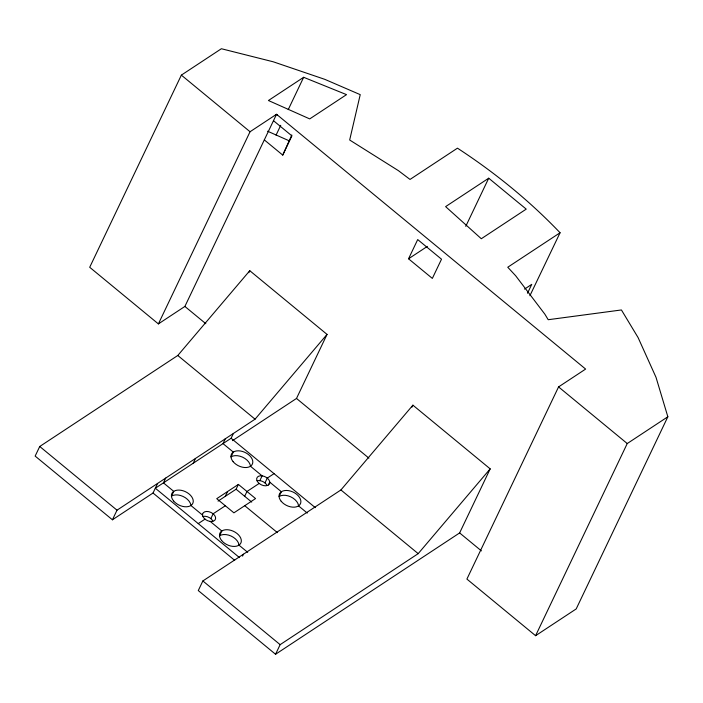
<?xml version="1.0" encoding="UTF-8"?>
<svg xmlns="http://www.w3.org/2000/svg" width="703" height="703" viewBox="0 0 703 703"><rect width="100%" height="100%" fill="white"/><g stroke="black" fill="none" stroke-linecap="round" stroke-linejoin="round"><path stroke-width="1.05" d="M264.319 139.906L282.747 155.099L291.798 134.994M181.356 75.124L89.703 267.281L158.386 323.907L184.88 306.446L276.534 114.281L585.625 369.075L558.56 386.914L466.906 579.079L535.589 635.697L576.196 608.93L667.85 416.774L656.013 377.309L638.104 337.607L621.426 309.953L548.199 319.716L544.869 314.188L515.686 275.787L507.759 267.237L560.071 232.755C529.421 200.671 494.604 172.411 457.46 148.166L410.025 179.441L398.408 170.653L349.672 140.011L360.226 94.641L324.795 79.342L273.265 61.802L221.383 48.735L181.356 75.124L250.048 131.742L276.534 114.281M232.482 440.649L296.499 398.452L327.044 334.4L249.776 270.699L177.789 355.481L39.737 446.484L35.15 456.089L112.427 519.789L153.026 493.023L157.613 483.418M158.386 323.907L250.048 131.742M276.059 135.143L280.734 125.345M288.221 109.65L303.652 77.295L346.535 94.633L309.724 118.904L268.432 100.511L303.652 77.295M282.747 155.099L291.912 135.881L273.485 120.688M112.427 519.789L117.006 510.185L255.057 419.181L327.044 334.4M248.827 272.676L249.776 270.699M165.732 478.058L163.439 482.864L173.746 491.362L171.453 496.16A11.582 7.443 25.5 0 1 183 496.415A11.582 7.443 25.5 0 1 190.891 505.088M193.22 463.233L195.504 458.435M225.285 438.804L222.992 443.611L233.299 452.099L231.006 456.906A11.582 7.443 25.5 0 1 242.553 457.152A11.582 7.443 25.5 0 1 250.444 465.834M239.495 557.611L155.319 488.216L231.111 438.259L233.405 433.452M210.847 518.594L213.141 513.796L225.32 505.765M225.268 496.353L227.561 491.546M218.053 501.107L236.094 489.218L238.387 484.411L255.558 498.568L233.906 512.839L216.735 498.682L238.387 484.411M202.868 580.959L198.281 590.564L275.558 654.265L459.63 532.927L490.184 468.866L412.907 405.174L340.92 489.956L202.868 580.959L280.137 644.651L418.188 553.648L490.184 468.866M244.679 496.292L246.973 491.485L259.152 483.462A6.951 4.464 25.5 0 0 269.706 483.119L269.732 481.889A6.951 4.464 25.5 0 0 262.447 475.887L260.787 475.764A6.951 4.464 25.5 0 0 259.152 483.462M259.829 480.667L262.122 475.861L250.47 466.256M264.987 482.908L267.272 478.102L274.047 473.646M268.353 485.017L269.724 482.135L281.376 491.74L279.082 496.538A11.582 7.443 25.5 0 1 290.638 496.793A11.582 7.443 25.5 0 1 298.529 505.466M242.553 556.108L243.466 554.192M408.54 258.792L417.705 239.574L441.51 259.196L432.345 278.406L408.54 258.792L427.362 246.384M465.755 226.357L488.717 178.202L526.231 209.125L481.309 238.739L445.614 206.62L488.717 178.202M275.558 654.265L280.137 644.651M411.967 407.142L412.907 405.174M527.514 293.23L531.74 284.364L524.526 289.118M529.904 295.708L560.071 232.755M535.589 635.697L627.243 443.54L667.85 416.774M198.246 523.603L205.012 519.148M276.217 114.492L277.413 115.002M267.597 131.206L289.047 140.758M558.56 386.914L627.243 443.54M184.88 306.446L205.821 323.705M296.499 398.452L368.89 458.128M459.63 532.927L481.406 550.88M177.789 355.481L255.057 419.181M340.92 489.956L418.188 553.648M231.111 438.259L315.287 507.645M298.547 505.888L307.264 513.076M236.094 489.218L251.709 502.083M244.732 505.703L277.404 532.628M190.917 505.51L202.569 515.123M210.171 521.389L221.823 530.993L219.529 535.8A11.582 7.443 25.5 0 1 231.085 536.046A11.582 7.443 25.5 0 1 238.976 544.728M238.994 545.15L247.711 552.338M153.026 493.023L234.679 560.326M39.737 446.484L117.006 510.185M256.999 480.79A6.951 4.464 25.5 0 1 258.493 480.571L260.154 480.694A6.951 4.464 25.5 0 1 267.017 485.395M202.859 516.477A6.951 4.464 25.5 0 1 212.877 521.081M202.587 514.13L202.561 515.361A6.951 4.464 25.5 0 0 209.846 521.362L211.506 521.485A6.951 4.464 25.5 0 0 213.141 513.796A6.951 4.464 25.5 0 0 202.587 514.13M281.2 501.292A11.582 7.443 25.5 0 0 300.005 504.499A11.582 7.443 25.5 0 0 288.678 490.659A11.582 7.443 25.5 0 0 281.2 501.292M233.124 461.66A11.582 7.443 25.5 0 0 251.929 464.859A11.582 7.443 25.5 0 0 240.593 451.018A11.582 7.443 25.5 0 0 233.124 461.66M221.647 540.545A11.582 7.443 25.5 0 0 240.452 543.753A11.582 7.443 25.5 0 0 229.125 529.913A11.582 7.443 25.5 0 0 221.647 540.545M173.571 500.914A11.582 7.443 25.5 0 0 192.376 504.121A11.582 7.443 25.5 0 0 181.04 490.281A11.582 7.443 25.5 0 0 173.571 500.914"/></g></svg>
